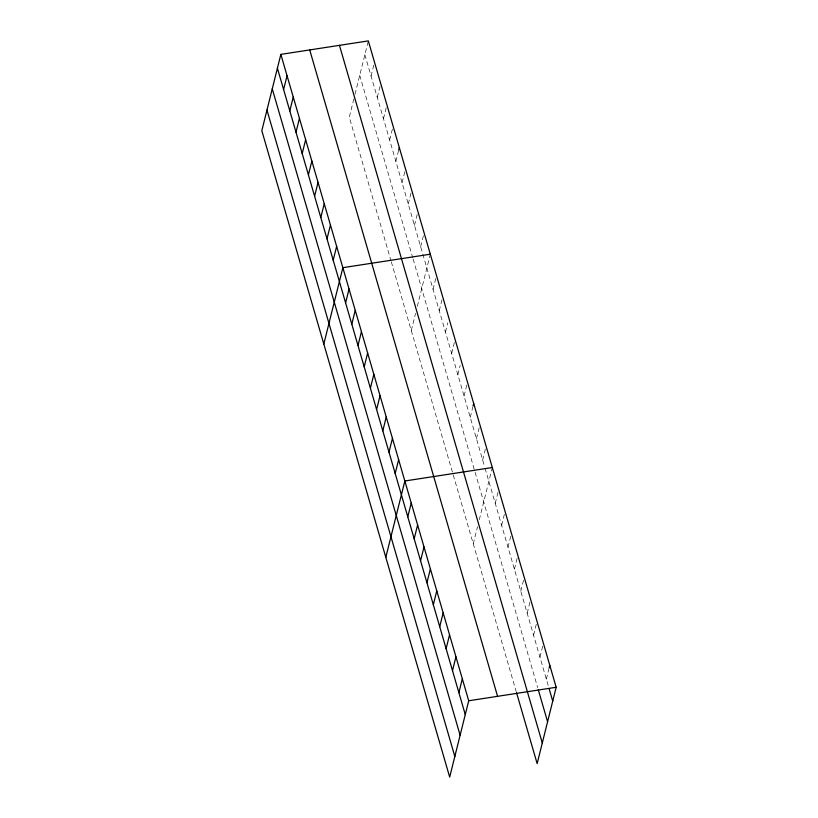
<?xml version="1.0" encoding="UTF-8"?>
<svg xmlns="http://www.w3.org/2000/svg" width="818" height="818" viewBox="0 0 818 818"><rect width="100%" height="100%" fill="white"/><g stroke="black" fill="none" stroke-linecap="round" stroke-linejoin="round"><path stroke-width="0.61" stroke-dasharray="4.09 3.07" d="M353.857 98.896L349.286 117.23L390.953 260.625M355.012 94.244L368.028 42.055M371.065 76.064L374.225 63.385M377.262 97.393L380.421 84.714M383.458 118.722L386.628 106.043M389.665 140.052L392.824 127.373M395.861 161.391L398.734 149.858M402.057 182.721L405.513 168.886M408.264 204.05L411.71 190.216M414.46 225.379L417.62 212.7M420.656 246.709L423.826 234.03M411.28 330.544L415.564 313.355M417.303 306.372L430.023 255.359M433.059 289.368L436.219 276.689M439.256 310.707L442.415 298.018M445.462 332.036L447.753 322.813M451.659 353.366L454.818 340.687M457.855 374.695L460.156 365.472M464.062 396.024L467.221 383.345M470.258 417.354L473.131 405.83M476.454 438.683L479.614 426.004M482.651 460.013L485.82 447.334M473.274 543.847L477.559 526.659M479.297 519.686L492.017 468.663M495.238 503.326L498.407 490.647M501.628 525.299L504.788 512.62M508.019 547.283L511.178 534.604M514.41 569.256L517.855 555.422M520.79 591.23L523.949 578.551M527.181 613.214L530.34 600.535M533.571 635.187L536.731 622.508M539.952 657.161L543.111 644.482M546.342 679.144L549.215 667.611M364.869 54.734L484.726 467.129M485.064 468.315L548.827 687.693M359.726 75.358L412.763 257.854M413.11 259.04L474.757 471.158M475.105 472.344L537.651 687.56M391.301 261.811L516.209 691.588"/><path stroke-width="1.23" d="M280.85 54.377L261.821 130.716L449.685 777.1L468.714 700.77L280.85 54.377L368.315 40.9L556.179 687.284L537.15 763.623L516.567 692.805M283.601 89.54L287.057 75.716M289.807 110.88L293.253 97.045M296.004 132.209L299.449 118.375M302.2 153.539L305.656 139.704M308.406 174.868L311.852 161.034M314.603 196.197L318.049 182.363M320.799 217.527L324.255 203.692M327.006 238.856L330.452 225.022M333.202 260.185L336.648 246.361M323.816 344.02L342.854 267.69L430.309 254.204M345.605 302.854L349.051 289.02M351.801 324.184L355.247 310.349M398.734 149.858L399.307 147.557M357.998 345.513L361.444 331.679M364.194 366.842L367.65 353.008M370.401 388.172L373.846 374.337M376.597 409.501L380.043 395.677M382.793 430.841L386.249 417.006M389 452.17L392.446 438.336M395.196 473.499L398.642 459.665M385.81 557.324L404.849 480.994L492.303 467.518M407.783 516.802L411.229 502.968M414.174 538.786L417.62 524.952M420.554 560.759L424.01 546.925M426.945 582.733L430.391 568.909M473.131 405.83L473.704 403.519M433.336 604.717L436.781 590.882M439.716 626.69L443.172 612.856M446.107 648.664L449.552 634.84M452.497 670.648L455.943 656.813M458.878 692.621L462.334 678.787M549.215 667.611L549.788 665.31M468.714 700.77L556.179 687.284M549.185 688.909L552.733 701.118M538.356 690.003L547.59 721.742M339.45 45.348L542.293 742.989M309.715 49.929L497.579 696.322M277.404 68.211L465.268 714.605M272.261 88.835L460.125 735.229M266.965 110.093L454.828 756.476"/></g></svg>
